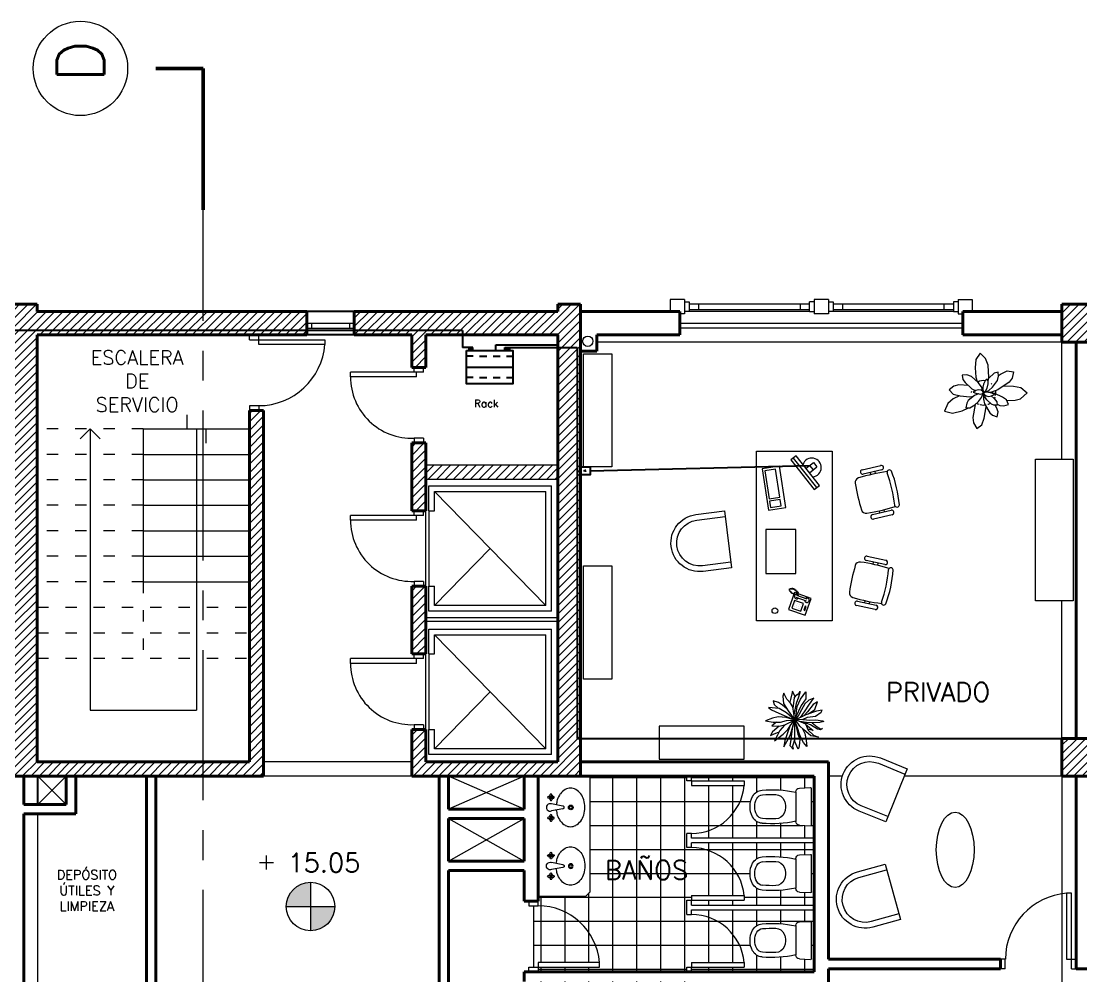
# Model space of a CAD drawing. Extents: x 1018 to 1352, y -109 to 184.
# Drawn here: x 1274.84 to 1286.07, y 122.95 to 133.06 of the extents above; entities that cross this region are included whole.
import ezdxf

# ---------------------------------------------------------------- set-up
doc = ezdxf.new("R2010")
doc.units = 0
doc.header["$LTSCALE"] = 0.5
doc.linetypes.add('ACAD_ISO03W100', pattern=[30, 12, -18])
doc.linetypes.add('CENTER', pattern=[50.8, 31.75, -6.35, 6.35, -6.35])
doc.layers.get('0').update_dxf_attribs({"linetype": 'CONTINUOUS'})
doc.layers.add('Cableado', color=100, linetype='CONTINUOUS')
for name, color, linetype, lineweight in [('Carpintería', 55, 'CONTINUOUS', 20), ('Detalles .05', 243, 'CONTINUOUS', 5), ('Detalles 01', 8, 'CONTINUOUS', 9), ('Equipamiento fijo', 31, 'CONTINUOUS', 13), ('Equipamiento movil', 33, 'CONTINUOUS', 9), ('Muros corte', 7, 'CONTINUOUS', 40), ('Muros vista', 253, 'CONTINUOUS', 25), ('Pisos', 252, 'CONTINUOUS', 18), ('Proyección', 4, 'ACAD_ISO03W100', 18), ('Punta 01', 6, 'CONTINUOUS', 9), ('Punta 015', 64, 'CONTINUOUS', 13), ('Punta 02', 11, 'CONTINUOUS', 20), ('Punta 05', 52, 'CONTINUOUS', 50), ('Tratamiento pisos', 251, 'CONTINUOUS', 9), ('Vidrios', 147, 'CONTINUOUS', 13)]:
    doc.layers.add(name, color=color, linetype=linetype, lineweight=lineweight)
doc.styles.add('Texto 1 mm', font='simplex.shx', dxfattribs={"height": 0.1})
doc.styles.add('Texto 1.5 mm', font='simplex.shx', dxfattribs={"height": 0.15})
doc.styles.add('Texto 2 mm', font='simplex.shx', dxfattribs={"height": 0.2})
doc.styles.add('Texto 5 mm', font='simplex.shx', dxfattribs={"height": 0.5})
pattern_1 = [(45, (239.626424, 1.85935), (-0.0449012806, 0.0449012806), [])]
pattern_2 = [(0, (170.62642, 1.85935), (0, 0.254), []), (90, (170.62642, 1.85935), (-0.254, 2e-17), [])]
pattern_3 = [(45, (54.626424, 1.85935), (-0.0449012806, 0.0449012806), [])]

# ---------------------------------------------------------------- blocks, each defined once
blk = doc.blocks.new('inodoro')
at = {"layer": 'Equipamiento fijo'}
for p, q in [((-0.197, 0.127), (-0.202, 0.008)), ((-0.157, 0.165), (0.157, 0.165)), ((0.197, 0.127), (0.202, 0.008)), ((0.194, 0), (-0.194, 0))]:
    blk.add_line(p, q, dxfattribs=at)
for centre, radius, start, end in [((-0.051, 0.512), 0.125, 117.5857, 175.5072), ((-0.051, 0.512), 0.075, 117.5857, 175.5072), ((0, 0.415), 0.235, 90, 117.5857), ((0, 0.415), 0.185, 90, 117.5857), ((0, 0.415), 0.235, 62.4143, 90), ((0, 0.415), 0.185, 62.4143, 90), ((0.051, 0.512), 0.075, 4.4928, 62.4143), ((0.051, 0.512), 0.125, 4.4928, 62.4143), ((1.09, 0.422), 1.27, 175.4777, 191.6858), ((1.095, 0.422), 1.224, 175.5072, 182.1425), ((-1.095, 0.422), 1.224, 357.8575, 4.4928), ((-1.024, 0.418), 1.205, 347.8749, 4.9616), ((-0.028, 0.381), 0.101, 182.7072, 247.2321), ((0.028, 0.381), 0.101, 292.7679, 357.2928), ((-0.014, 0.396), 0.12, 243.7978, 262.0389), ((0, 0.483), 0.208, 261.594, 278.406), ((0.014, 0.396), 0.12, 277.9611, 296.2022), ((-0.157, 0.125), 0.04, 90, 177.3974), ((0.157, 0.125), 0.04, 2.6026, 90), ((-0.194, 0.008), 0.00803, 177.6578, 269.7397), ((0.195, 0.007), 0.00742, 265.6488, 0.2402), ((0.194, 0.008), 0.008, 355.889, 2.6026)]:
    blk.add_arc(centre, radius, start, end, dxfattribs=at)
blk = doc.blocks.new('Lavamanos')
at = {"layer": 'Equipamiento movil'}
for p, q in [((-0.015, -0.037), (-0.038, -0.156)), ((0.013, -0.037), (0.036, -0.156)), ((-0.118, -0.158), (-0.138, -0.154)), ((-0.118, -0.167), (-0.138, -0.171)), ((-0.114, -0.154), (-0.118, -0.133)), ((-0.114, -0.171), (-0.118, -0.192)), ((-0.105, -0.154), (-0.101, -0.133)), ((-0.105, -0.171), (-0.101, -0.192)), ((-0.101, -0.158), (-0.08, -0.154)), ((-0.101, -0.167), (-0.08, -0.171)), ((0.102, -0.158), (0.081, -0.154)), ((0.102, -0.167), (0.081, -0.171)), ((0.106, -0.154), (0.102, -0.133)), ((0.106, -0.171), (0.102, -0.192)), ((0.115, -0.154), (0.119, -0.133)), ((0.115, -0.171), (0.119, -0.192)), ((0.119, -0.158), (0.14, -0.154)), ((0.119, -0.167), (0.14, -0.171))]:
    blk.add_line(p, q, dxfattribs=at)
for centre, radius in [((-0.001, 0.048), 0.0249), ((-0.001, 0.048), 0.014), ((-0.109, -0.162), 0.00541), ((0.11, -0.162), 0.00541)]:
    blk.add_circle(centre, radius, dxfattribs=at)
for centre, radius, start, end in [((-0.047, 0.021), 0.164, 126.7285, 150.9639), ((-0.019, -0.016), 0.211, 107.1746, 126.7285), ((-0.001, -0.075), 0.272, 90, 107.1746), ((-0.001, -0.075), 0.272, 72.8254, 90), ((0.017, -0.016), 0.211, 53.2715, 72.8254), ((0.045, 0.021), 0.164, 29.0361, 53.2715), ((-0.09, 0.045), 0.115, 150.9639, 180), ((-0.09, 0.045), 0.115, 180, 209.0361), ((0.088, 0.045), 0.115, 0, 29.0361), ((0.088, 0.045), 0.115, 330.9639, 360), ((-0.047, 0.069), 0.164, 209.0361, 233.2715), ((-0.019, 0.106), 0.211, 233.2715, 252.8254), ((-0.001, 0.165), 0.272, 252.8254, 264.2829), ((-0.001, -0.035), 0.014, 352.3829, 187.2442), ((-0.001, 0.165), 0.272, 275.7171, 287.1746), ((0.017, 0.106), 0.211, 287.1746, 306.7285), ((0.045, 0.069), 0.164, 306.7285, 330.9639), ((-0.136, -0.163), 0.00882, 105.2781, 254.7219), ((-0.109, -0.162), 0.0226, 108.6122, 162.265), ((-0.109, -0.162), 0.0226, 198.6122, 252.265), ((-0.109, -0.136), 0.00882, 15.2781, 164.7219), ((-0.109, -0.162), 0.00976, 119.0054, 153.1041), ((-0.109, -0.162), 0.00976, 209.0054, 243.1041), ((-0.109, -0.189), 0.00882, 195.2781, 344.7219), ((-0.117, -0.163), 0.00254, 349.6493, 12.8593), ((-0.109, -0.155), 0.00254, 259.6493, 282.8593), ((-0.109, -0.17), 0.00254, 79.6493, 102.8593), ((-0.109, -0.162), 0.00976, 29.0054, 63.1041), ((-0.109, -0.162), 0.00976, 299.0054, 333.1041), ((-0.101, -0.162), 0.00254, 169.6493, 192.8593), ((-0.109, -0.162), 0.0226, 18.6122, 72.265), ((-0.109, -0.162), 0.0226, 288.6122, 342.265), ((-0.083, -0.162), 0.00882, 285.2781, 74.7219), ((-0.001, -0.171), 0.0398, 158.1761, 21.8239), ((0.084, -0.162), 0.00882, 105.2781, 254.7219), ((0.11, -0.162), 0.0226, 107.735, 161.3878), ((0.11, -0.162), 0.0226, 197.735, 251.3878), ((0.111, -0.136), 0.00882, 15.2781, 164.7219), ((0.11, -0.162), 0.00976, 116.8959, 150.9946), ((0.11, -0.162), 0.00976, 206.8959, 240.9946), ((0.11, -0.189), 0.00882, 195.2781, 344.7219), ((0.103, -0.162), 0.00254, 347.1407, 10.3507), ((0.111, -0.155), 0.00254, 257.1407, 280.3507), ((0.11, -0.17), 0.00254, 77.1407, 100.3507), ((0.11, -0.162), 0.00976, 26.8959, 60.9946), ((0.11, -0.162), 0.00976, 296.8959, 330.9946), ((0.118, -0.163), 0.00254, 167.1407, 190.3507), ((0.11, -0.162), 0.0226, 287.735, 341.3878), ((0.11, -0.162), 0.0226, 17.735, 71.3878), ((0.137, -0.163), 0.00882, 285.2781, 74.7219)]:
    blk.add_arc(centre, radius, start, end, dxfattribs=at)
blk = doc.blocks.new('TELEFONO')
at = {"layer": 'Detalles .05'}
for p, q in [((0.139, 0.134), (-0.098, 0.134)), ((-0.098, 0.134), (-0.098, -0.099)), ((-0.071, 0.089), (-0.071, -0.055)), ((-0.043, 0.089), (-0.043, -0.055)), ((0.108, 0.063), (0, 0.063)), ((0, 0.063), (0, -0.063)), ((0.081, 0.108), (0.023, 0.108)), ((0.023, 0.108), (0.023, 0.094)), ((0.023, 0.094), (0.081, 0.094)), ((0.027, 0.041), (0.027, 0.041)), ((0.027, 0.014), (0.027, 0.014)), ((0.054, 0.041), (0.054, 0.041)), ((0.054, 0.014), (0.054, 0.014)), ((0.081, 0.094), (0.081, 0.108)), ((0.081, 0.041), (0.081, 0.041)), ((0.081, 0.014), (0.081, 0.014)), ((0.108, -0.063), (0.108, 0.063)), ((0.139, -0.099), (0.139, 0.134)), ((-0.129, -0.104), (-0.147, -0.11)), ((-0.129, -0.116), (-0.147, -0.121)), ((-0.129, -0.127), (-0.147, -0.133)), ((-0.129, -0.139), (-0.147, -0.145)), ((-0.124, -0.093), (-0.141, -0.098)), ((-0.118, -0.081), (-0.135, -0.087)), ((-0.112, -0.07), (-0.129, -0.075)), ((-0.106, -0.058), (-0.124, -0.064)), ((-0.101, -0.047), (-0.118, -0.052)), ((-0.098, -0.099), (0.139, -0.099)), ((-0.078, -0.133), (-0.095, -0.139)), ((-0.072, -0.121), (-0.089, -0.127)), ((-0.067, -0.083), (-0.078, -0.116)), ((0, -0.063), (0.108, -0.063)), ((0.027, -0.013), (0.027, -0.013)), ((0.027, -0.04), (0.027, -0.04)), ((0.054, -0.013), (0.054, -0.013)), ((0.054, -0.04), (0.054, -0.04)), ((0.081, -0.013), (0.081, -0.013)), ((0.081, -0.04), (0.081, -0.04)), ((-0.124, -0.15), (-0.141, -0.156)), ((-0.118, -0.162), (-0.135, -0.168)), ((-0.104, -0.17), (-0.122, -0.176)), ((-0.089, -0.156), (-0.106, -0.162)), ((-0.083, -0.145), (-0.101, -0.15))]:
    blk.add_line(p, q, dxfattribs=at)
for centre, start, end in [((-0.057, 0.089), 298.4915, 241.5085), ((-0.057, -0.055), 118.4915, 61.5085)]:
    blk.add_arc(centre, 0.0302, start, end, dxfattribs=at)
blk = doc.blocks.new('RECTANG')
for p, q in [((1, 1), (0, 1)), ((0, 1), (0, 0)), ((1, 0), (1, 1)), ((0, 0), (1, 0))]:
    blk.add_line(p, q)
blk = doc.blocks.new('KEYBOARD', base_point=(60, 294))
for p, xscale, yscale, zscale in [((60, 294), 19, 8, 19), ((61, 295), 13, 5, 13), ((75, 295), 3, 5, 3)]:
    blk.add_blockref('RECTANG', p, dxfattribs=dict(xscale=xscale, yscale=yscale, zscale=zscale))
blk = doc.blocks.new('Silla 1')
at = {"layer": 'Equipamiento movil'}
for p, q in [((-0.113, 0.266), (0.03, 0.409)), ((0.064, 0.375), (-0.079, 0.232)), ((-0.025, 0.286), (-0.009, 0.269)), ((0.01, 0.321), (0.027, 0.305)), ((0.232, -0.079), (0.375, 0.064)), ((0.409, 0.03), (0.266, -0.113)), ((0.305, 0.027), (0.321, 0.01)), ((0.269, -0.009), (0.286, -0.025))]:
    blk.add_line(p, q, dxfattribs=at)
for centre, radius, start, end in [((1.406, -1.127), 1.988, 130.2245, 139.1817), ((0.047, 0.392), 0.0242, 315, 135), ((0.147, 0.396), 0.0255, 61.3631, 224.3749), ((-0.654, -0.654), 1.296, 37.1584, 52.8416), ((-0.651, -0.651), 1.342, 37.131, 52.869), ((-0.096, 0.249), 0.0242, 135, 315), ((-0.061, 0.139), 0.0505, 139.1817, 220.8183), ((-1.127, 1.406), 1.988, 310.8183, 319.7755), ((0.396, 0.147), 0.0255, 225.6251, 28.6369), ((1.406, 1.406), 1.988, 220.8183, 229.1817), ((0.392, 0.047), 0.0242, 315, 135), ((0.139, -0.061), 0.0505, 229.1817, 310.8183), ((0.249, -0.096), 0.0242, 135, 315)]:
    blk.add_arc(centre, radius, start, end, dxfattribs=at)
blk = doc.blocks.new('Silla 2')
for p, q in [((15, 15), (0, 15)), ((0, 15), (0, -15)), ((15, 12), (0, 12)), ((0, -12), (15, -12)), ((0, -15), (15, -15))]:
    blk.add_line(p, q)
for radius in [15, 12]:
    blk.add_arc((15, 0), radius, 270, 90)
blk = doc.blocks.new('Treei')
for p, q in [((-2.15, 4.1), (-3.71, 4.62)), ((-3.71, 4.62), (-3.16, 3.73)), ((-1.6, 5.41), (-2.01, 5.58)), ((-2.01, 5.58), (-1.8, 4.47)), ((-1.8, 4.47), (-1.02, 2.25)), ((-0.75, 4.27), (-1.6, 5.41)), ((0.01, 4.32), (0.22, 5.68)), ((0.22, 5.68), (0.34, 5.97)), ((0.34, 5.97), (0.52, 5.11)), ((0.52, 5.11), (0.61, 3.71)), ((0.61, 3.58), (1.42, 4.57)), ((1.92, 4.62), (1.05, 3.19)), ((1.42, 4.57), (1.81, 5.28)), ((1.81, 5.28), (1.78, 5.7)), ((1.78, 5.7), (2.06, 5.28)), ((2.06, 5.28), (1.92, 4.62)), ((3.12, 3.85), (3.58, 4.84)), ((3.58, 4.84), (3.3, 3.31)), ((-5.76, 2.23), (-4.31, 2.25)), ((-4.26, 1.14), (-5.76, 2.23)), ((-3.94, 3.46), (-4.45, 3.93)), ((-4.45, 3.93), (-4.03, 2.89)), ((-4.31, 2.25), (-2.93, 1.32)), ((-4.03, 2.89), (-3.28, 2.03)), ((-3.05, 2.89), (-3.94, 3.46)), ((-3.16, 3.73), (-1.67, 2.62)), ((-1.83, 2.15), (-3.05, 2.89)), ((-1.21, 2.79), (-2.15, 4.1)), ((-1.67, 2.62), (-0.88, 1.91)), ((-1.02, 2.25), (0.03, -0.03)), ((-0.56, 2.57), (-0.75, 4.27)), ((-0.11, 1.56), (-0.56, 2.57)), ((-0.17, 1), (0.06, 3.09)), ((0.06, 3.09), (0.01, 4.32)), ((0.2, 0.77), (0.8, 2.18)), ((0.57, 2.38), (0.31, 1.05)), ((1.05, 3.19), (0.44, 1.74)), ((0.61, 3.71), (0.57, 2.38)), ((0.8, 2.18), (2.11, 2.72)), ((0.96, 2.25), (2.2, 3.73)), ((2.2, 3.73), (1.92, 2.62)), ((2.36, 2.28), (1.99, 1.81)), ((2.11, 2.72), (3.12, 3.85)), ((3.3, 3.31), (2.36, 2.28)), ((2.82, 2.08), (4.22, 2.33)), ((4.22, 2.33), (5.46, 2.47)), ((5.46, 2.47), (4.64, 1.81)), ((-4.76, 0.09), (-5.92, -0.48)), ((-5.51, 0.92), (-5.8, 1.09)), ((-5.8, 1.09), (-4.68, 0.77)), ((-5.12, 0.4), (-5.51, 0.92)), ((-4.61, -0.04), (-5.12, 0.4)), ((-4.68, 0.77), (-3.34, 0.26)), ((-2.77, 0.45), (-4.26, 1.14)), ((-3.34, 0.26), (-1.78, -0.09)), ((-3.28, 2.03), (-2.08, 1.39)), ((-2.93, 1.32), (-0.51, 0.11)), ((-0.77, 0.18), (-2.77, 0.45)), ((-2.08, 1.39), (-1.04, 0.82)), ((-0.51, 1.14), (-1.83, 2.15)), ((-1.04, 0.82), (0.03, -0.03)), ((0.03, -0.03), (-0.77, 0.18)), ((0.03, -0.03), (-0.17, 1)), ((0.03, -0.03), (0.2, 0.77)), ((2.04, 0.65), (0.03, -0.03)), ((0.7, 0.63), (0.03, -0.03)), ((0.03, -0.03), (2.96, 0.63)), ((1.85, 0.03), (0.03, -0.03)), ((1.28, 1.02), (0.7, 0.63)), ((1.99, 1.81), (1.28, 1.02)), ((1.69, 1.48), (2.82, 2.08)), ((3.28, 0.01), (1.85, 0.03)), ((2.73, 0.9), (2.04, 0.65)), ((3.51, 1.17), (2.73, 0.9)), ((2.96, 0.63), (3.97, 1)), ((4.41, -0.01), (3.28, 0.01)), ((4.64, 1.81), (3.51, 1.17)), ((3.97, 1), (4.77, 0.95)), ((5.39, 0.4), (4.41, -0.01)), ((4.77, 0.95), (5.72, 0.8)), ((6.02, 0.65), (5.39, 0.4)), ((5.72, 0.8), (6.02, 0.65)), ((-5.92, -0.48), (-3.64, -1.03)), ((-4.26, -1.67), (-5.51, -2.28)), ((-2.36, -0.36), (-4.61, -0.04)), ((-3.44, -0.9), (-4.26, -1.67)), ((-2.65, -0.43), (-3.44, -0.9)), ((-3.37, -2.31), (-1.83, -1.37)), ((-2.28, -1.64), (-3.05, -2.53)), ((-1.34, -0.24), (-2.65, -0.43)), ((-1.46, -1.72), (-2.33, -3.24)), ((-1.83, -1.37), (0.03, -0.03)), ((-1.78, -0.09), (-0.95, -0.18)), ((0.03, -0.03), (-1.46, -1.72)), ((-1.39, -3.32), (0.03, -0.03)), ((0.03, -0.03), (-1.34, -0.24)), ((-0.47, -1.76), (-0.63, -3.46)), ((0.03, -0.03), (-0.47, -1.76)), ((0.11, -1.72), (0.03, -0.03)), ((0.03, -0.03), (1.07, -2.16)), ((1, -0.83), (0.03, -0.03)), ((3.21, -0.98), (0.03, -0.03)), ((0.45, -2.92), (0.11, -1.72)), ((1.97, -1.44), (1, -0.83)), ((1.3, -3.19), (1.03, -2.11)), ((1.07, -2.16), (2.15, -3.07)), ((4.06, -0.75), (1.24, -0.39)), ((1.31, -1.02), (3.1, -1.64)), ((2.93, -2.41), (1.97, -1.44)), ((3.1, -1.64), (4.24, -2.04)), ((4.47, -1.62), (3.21, -0.98)), ((3.92, 0), (5.37, -0.51)), ((5.3, -0.93), (4.06, -0.75)), ((4.24, -2.04), (5.56, -2.28)), ((5.56, -2.28), (4.47, -1.62)), ((6.02, -0.34), (5.3, -0.93)), ((5.37, -0.51), (6.02, -0.34)), ((-5.51, -2.28), (-4.86, -2.48)), ((-4.86, -2.48), (-3.37, -2.31)), ((-3.55, -3.37), (-3.92, -4.48)), ((-3.92, -4.48), (-3.16, -4.25)), ((-3.05, -2.53), (-3.55, -3.37)), ((-3.16, -4.25), (-2.38, -3.46)), ((-2.33, -3.24), (-2.56, -5.44)), ((-2.06, -4.77), (-1.39, -3.32)), ((-0.63, -3.46), (-0.35, -4.6)), ((0.5, -4.43), (0.45, -2.92)), ((0.5, -3.74), (1.19, -4.72)), ((1.19, -4.72), (1.28, -3.19)), ((1.28, -3.19), (2.47, -4.62)), ((2.15, -3.07), (3.12, -3.59)), ((2.93, -4.4), (2.43, -3.22)), ((3.85, -3.54), (2.93, -2.41)), ((3.12, -3.59), (4.27, -4.18)), ((4.27, -4.18), (3.85, -3.54)), ((-2.56, -5.44), (-2.06, -4.77)), ((-0.35, -4.6), (0.2, -6.03)), ((0.2, -6.03), (0.5, -4.43)), ((2.47, -4.62), (3.23, -5.02)), ((3.23, -5.02), (2.93, -4.4))]:
    blk.add_line(p, q)
blk = doc.blocks.new('Plant1')
for p, q in [((2.94, 14.02), (1.24, 11.02)), ((5.75, 15.65), (2.94, 14.02)), ((6.8, 12.64), (5.75, 15.65)), ((-4.94, 10.5), (-5.47, 8.7)), ((-3.11, 9.8), (-4.94, 10.5)), ((-1.65, 8.27), (-3.11, 9.8)), ((1.24, 11.02), (-0.18, 7.33)), ((4.8, 4.93), (6.67, 9.74)), ((6.67, 9.74), (6.8, 12.64)), ((-10.15, 7.82), (-12.56, 7.25)), ((-12.56, 7.25), (-11.81, 4.91)), ((-11.81, 4.91), (-9.42, 2.94)), ((-8.01, 7.41), (-10.15, 7.82)), ((-4.41, 5.37), (-8.01, 7.41)), ((-5.47, 8.7), (-5.1, 7.19)), ((-5.1, 7.19), (-3.73, 3.58)), ((-0.15, 4.91), (-1.65, 8.27)), ((-0.18, 7.33), (-0.36, 5.38)), ((0.25, 2.69), (-0.15, 4.91)), ((3.75, 4.5), (2.74, 4.3)), ((3.75, 3.45), (4.8, 4.93)), ((3.75, 3.44), (3.75, 4.5)), ((7.53, 5.66), (4.58, 4.62)), ((9.19, 5.31), (7.53, 5.66)), ((8.7, 3.64), (9.19, 5.31)), ((-15.39, 2.27), (-18.09, -0.04)), ((-12.63, 3.17), (-15.39, 2.27)), ((-9.66, 3.14), (-12.63, 3.17)), ((-9.42, 2.94), (-5.88, 0.9)), ((-3.93, 0.56), (-7.13, -0.21)), ((-5.88, 0.9), (-4.34, 0.46)), ((-2.06, 0.5), (-3.93, 0.56)), ((-2.48, 2.2), (-3.75, 2.12)), ((-3.75, 2.12), (-2.91, 1.21)), ((-3.73, 3.58), (-2.59, 2.19)), ((-2.91, 1.21), (-1.29, 0)), ((-1.34, 2), (-2.48, 2.2)), ((-1.9, 0.46), (-2.06, 0.5)), ((-0.39, 1.34), (-1.34, 2)), ((-0.56, -0.12), (-0.19, 0)), ((-0.12, 0.81), (-0.39, 1.34)), ((-0.19, 0), (-0.12, 0.06)), ((-0.06, 0.25), (-0.12, 0.81)), ((-0.12, 0.06), (-0.06, 0.25)), ((-0.11, 0.67), (0.06, 0.81)), ((0.06, 0.81), (0.25, 2.69)), ((0.31, 1.31), (0.12, 0.38)), ((0.12, 0.38), (0.19, 0.25)), ((0.19, 0.25), (0.38, 0.19)), ((0.73, 2.26), (0.31, 1.31)), ((0.38, 0.19), (1.25, 0.44)), ((0.47, 0.22), (0.69, 0)), ((0.69, 0), (2.44, 0)), ((1.6, 3.31), (0.73, 2.26)), ((1.25, 0.44), (2.18, 1.1)), ((2.74, 4.3), (1.6, 3.31)), ((2.18, 1.1), (3.4, 2.61)), ((2.44, 0), (4.43, 0.51)), ((3.4, 2.61), (3.75, 3.44)), ((4.43, 0.51), (7.5, 2.24)), ((7.5, 2.24), (8.7, 3.64)), ((8.78, 3.92), (9.84, 4.12)), ((9.84, 4.12), (12.89, 4.12)), ((13.53, 0.5), (11.66, -0.54)), ((12.89, 4.12), (15.19, 2.69)), ((15.19, 2.69), (13.53, 0.5)), ((-18.09, -0.04), (-15.37, -2.32)), ((-15.37, -2.32), (-11.22, -3.04)), ((-11.22, -3.04), (-8.38, -3)), ((-8.2, -0.91), (-9.38, -2.5)), ((-9.38, -2.5), (-7.87, -3.25)), ((-5.18, -2.97), (-8.45, -7.47)), ((-7.13, -0.21), (-8.2, -0.91)), ((-7.87, -3.25), (-5.44, -3.05)), ((-5.44, -3.05), (-3.38, -2.45)), ((-3.38, -2.45), (-1.56, -1.44)), ((-1.56, -1.44), (-0.5, -0.38)), ((-1.12, -2.44), (-1.55, -4.42)), ((-1.55, -4.42), (-1.12, -8.67)), ((-1.29, 0), (-0.56, -0.12)), ((-0.38, -0.81), (-1.12, -2.44)), ((-0.31, -0.5), (-0.59, -0.46)), ((-0.5, -0.38), (-0.5, -0.12)), ((0.06, -0.62), (-0.38, -0.81)), ((-0.26, -0.76), (-0.31, -0.5)), ((-0.19, -1.81), (-0.07, -0.68)), ((0.01, -3.25), (-0.19, -1.81)), ((0.12, -0.12), (0, -0.44)), ((0, -0.44), (0.12, -1)), ((1.03, -5.66), (0.01, -3.25)), ((0.56, -0.06), (0.12, -0.12)), ((0.12, -1), (0.45, -1.59)), ((0.45, -1.59), (1.43, -2.3)), ((1.53, -0.38), (0.56, -0.06)), ((1.43, -2.3), (2.56, -2.56)), ((3.06, -1.61), (1.53, -0.38)), ((3.19, -1.19), (2.01, -0.77)), ((2.38, -1), (2.23, -0.95)), ((2.32, -2.51), (3.05, -4.05)), ((4.2, -2.28), (2.38, -1)), ((2.56, -2.56), (3.88, -2.56)), ((3.05, -4.05), (3.43, -5.82)), ((3.88, -2.56), (3.06, -1.61)), ((6, -1.48), (3.19, -1.19)), ((6.42, -4.94), (4.2, -2.28)), ((11.66, -0.54), (6, -1.48)), ((9.02, -0.98), (12.56, -2.76)), ((12.56, -2.76), (15.17, -4.6)), ((-8.45, -7.47), (-9.18, -9.67)), ((-4.21, -9.77), (-1.41, -5.8)), ((-1.12, -8.67), (-0.57, -10.07)), ((1.72, -6.45), (1.03, -5.66)), ((3.06, -7.12), (1.72, -6.45)), ((2.25, -9.87), (2.39, -7.87)), ((2.39, -7.87), (2.32, -6.75)), ((3.43, -5.82), (3.06, -7.12)), ((3.19, -6.68), (4.04, -7.69)), ((4.04, -7.69), (5.41, -8.56)), ((5.41, -8.56), (7.5, -8.88)), ((7.5, -6.71), (6.42, -4.94)), ((7.5, -8.88), (7.5, -6.71)), ((7.5, -6.98), (10.72, -8.45)), ((10.72, -8.45), (13.06, -8.78)), ((13.06, -8.78), (16.61, -7.77)), ((15.17, -4.6), (16.61, -7.77)), ((-9.18, -9.67), (-8.88, -12.44)), ((-8.88, -12.44), (-6.25, -11.82)), ((-6.25, -11.82), (-4.21, -9.77)), ((-0.57, -10.07), (1, -11.56)), ((1, -11.56), (2.25, -9.87))]:
    blk.add_line(p, q)
for start, end in [(57.1582, 93.2041), (172.4345, 176.9296), (149.2581, 153.7532), (21.2653, 25.7604), (212.1423, 223.5771), (229.8179, 257.6637), (306.6551, 316.418), (323.0282, 344.4965), (265.2848, 278.7499)]:
    blk.add_arc((0, 0), 5.12, start, end)

msp = doc.modelspace()

# ---------------------------------------------------------------- hatches: boundary and pattern name
at = {"layer": 'Detalles 01'}
h = msp.add_hatch(dxfattribs=at)
h.set_pattern_fill('ANSI31,_O', color=256, scale=0.02)
h.set_pattern_definition([(45, (-6.173576, 1.85935), (-0.0449012806, 0.0449012806), [])])
h.paths.add_polyline_path([(1277.872, 129.989), (1276.772, 129.989), (1276.772, 129.739), (1277.872, 129.739)])
h.paths.add_polyline_path([(1276.772, 129.989), (1275.012, 129.989), (1275.012, 130.064), (1274.772, 130.064), (1274.772, 125.064), (1276.772, 125.064), (1276.772, 125.214), (1275.012, 125.214), (1275.012, 129.739), (1276.772, 129.739)])
h.paths.add_polyline_path([(1277.412, 128.939), (1277.262, 128.939), (1277.262, 125.214), (1276.772, 125.214), (1276.772, 125.064), (1277.412, 125.064)])
h = msp.add_hatch(dxfattribs=at)
h.set_pattern_fill('ANSI31', color=256, scale=0.02, style=0)
h.set_pattern_definition(pattern_1)
h.paths.add_polyline_path([(1280.772, 130.064), (1280.532, 130.064), (1280.532, 129.989), (1278.372, 129.989), (1278.372, 129.739), (1278.982, 129.739), (1278.982, 129.395), (1279.132, 129.395), (1279.132, 129.739), (1280.532, 129.739), (1280.532, 125.214), (1279.132, 125.214), (1279.132, 125.559), (1278.982, 125.559), (1278.982, 125.064), (1280.772, 125.064)])
h.paths.add_polyline_path([(1279.132, 128.595), (1278.982, 128.595), (1278.982, 127.877), (1279.132, 127.877)], flags=17)
h = msp.add_hatch(dxfattribs=at)
h.set_pattern_fill('ANSI31,_O', color=256, scale=0.02)
h.set_pattern_definition(pattern_3)
h.paths.add_polyline_path([(1286.272, 130.064), (1285.872, 130.064), (1285.872, 129.664), (1286.272, 129.664)])
h = msp.add_hatch(dxfattribs=at)
h.set_pattern_fill('ANSI31', color=256, scale=0.02, style=0)
h.set_pattern_definition([(45, (232.965864, 3.933555), (-0.0449012806, 0.0449012806), [])])
h.paths.add_polyline_path([(1279.134, 128.363), (1279.134, 128.215), (1280.532, 128.215), (1280.532, 128.363)])
h = msp.add_hatch(dxfattribs=at)
h.set_pattern_fill('ANSI31', color=256, scale=0.02, style=0)
h.set_pattern_definition(pattern_1)
h.paths.add_polyline_path([(1279.132, 127.077), (1278.982, 127.077), (1278.982, 126.359), (1279.132, 126.359)])
h = msp.add_hatch(dxfattribs=at)
h.set_pattern_fill('ANSI31,_O', color=256, scale=0.02)
h.set_pattern_definition(pattern_3)
h.paths.add_polyline_path([(1286.272, 125.464), (1285.872, 125.464), (1285.872, 125.064), (1286.272, 125.064)])
at = {"layer": 'Tratamiento pisos'}
h = msp.add_hatch(dxfattribs=at)
h.set_pattern_fill('NET,_O', color=256, scale=0.08)
h.set_pattern_definition(pattern_2)
h.paths.add_polyline_path([(1281.947, 124.306), (1281.897, 124.306), (1281.897, 124.456), (1281.947, 124.456, 0.385126), (1282.505, 124.964), (1281.947, 124.964), (1281.947, 125.014), (1281.897, 125.014), (1281.897, 125.064), (1280.872, 125.064), (1280.872, 123.839), (1280.822, 123.789), (1280.322, 123.789), (1280.322, 123.739), (1280.322, 123.689, -0.389604), (1280.972, 123.089), (1280.972, 123.039), (1280.322, 123.039), (1280.322, 122.989), (1281.897, 122.989), (1281.897, 123.039), (1281.947, 123.039), (1281.947, 123.089), (1282.505, 123.089, 0.385126), (1281.947, 123.598), (1281.897, 123.598), (1281.897, 123.748), (1281.947, 123.748), (1281.947, 123.798), (1282.505, 123.798, 0.385295)])
h.paths.add_polyline_path([(1280.322, 123.689), (1280.272, 123.689), (1280.272, 123.039), (1280.322, 123.039), (1280.322, 123.089), (1280.972, 123.089, 0.389604)])
h.paths.add_polyline_path([(1280.972, 122.789), (1280.322, 122.789), (1280.322, 122.839), (1280.272, 122.839), (1280.272, 122.189), (1280.322, 122.189, 0.389604)])
h.paths.add_polyline_path([(1282.505, 122.789), (1281.947, 122.789), (1281.947, 122.839), (1281.897, 122.839), (1281.897, 122.889), (1280.322, 122.889), (1280.322, 122.839), (1280.972, 122.839), (1280.972, 122.789, -0.389604), (1280.322, 122.189), (1280.322, 122.139), (1280.322, 122.089), (1280.822, 122.089), (1280.847, 122.064), (1282.504, 122.064, 0.00745), (1282.505, 122.081), (1281.947, 122.081), (1281.947, 122.131), (1281.897, 122.131), (1281.897, 122.281), (1281.947, 122.281, 0.385126)])
h.paths.add_polyline_path([(1282.504, 122.064), (1280.847, 122.064), (1280.872, 122.039), (1280.872, 120.814), (1281.897, 120.814), (1281.897, 120.864), (1281.947, 120.864), (1281.947, 120.914), (1282.505, 120.914, 0.385126), (1281.947, 121.423), (1281.897, 121.423), (1281.897, 121.573), (1281.947, 121.573, 0.376763)])
h = msp.add_hatch(dxfattribs=at)
h.set_pattern_fill('NET,_O', color=256, scale=0.08)
h.set_pattern_definition(pattern_2)
h.paths.add_polyline_path([(1283.247, 125.064), (1281.947, 125.064), (1281.947, 125.014), (1282.505, 125.014), (1282.505, 124.964, -0.385126), (1281.947, 124.456), (1281.947, 124.406), (1283.247, 124.406)])
h.paths.add_polyline_path([(1282.594, 124.631, -0.12095), (1282.567, 124.74, -0.12095), (1282.594, 124.849, -0.258252), (1282.695, 124.916, -0.070839), (1283.052, 124.893), (1283.052, 124.897, -0.400971), (1283.09, 124.937), (1283.209, 124.942, -0.430271), (1283.217, 124.934), (1283.217, 124.546, -0.437884), (1283.21, 124.538, -0.029302), (1283.209, 124.538), (1283.09, 124.543, -0.400971), (1283.052, 124.583), (1283.052, 124.587, -0.074693), (1282.695, 124.564, -0.258252)], flags=16)
h.paths.add_polyline_path([(1282.638, 124.654, -0.12095), (1282.617, 124.74, -0.12095), (1282.638, 124.826, -0.258252), (1282.699, 124.866, -0.028516), (1282.838, 124.869, -0.295056), (1282.929, 124.807, -0.07976), (1282.94, 124.77, -0.073488), (1282.94, 124.71, -0.07976), (1282.929, 124.673, -0.295056), (1282.838, 124.611, -0.028516), (1282.699, 124.614, -0.258252)], flags=0)
h = msp.add_hatch(dxfattribs=at)
h.set_pattern_fill('NET,_O', color=256, scale=0.08)
h.set_pattern_definition(pattern_2)
h.paths.add_polyline_path([(1283.247, 124.356), (1281.947, 124.356), (1281.947, 124.306, -0.385126), (1282.505, 123.798), (1282.505, 123.748), (1281.947, 123.748), (1281.947, 123.698), (1283.247, 123.698)])
h.paths.add_polyline_path([(1282.594, 124.141, -0.258252), (1282.695, 124.207, -0.070839), (1283.052, 124.185), (1283.052, 124.188, -0.400971), (1283.09, 124.228), (1283.209, 124.234, -0.430271), (1283.217, 124.226), (1283.217, 123.838, -0.437884), (1283.21, 123.83, -0.029302), (1283.209, 123.83), (1283.09, 123.835, -0.400971), (1283.052, 123.875), (1283.052, 123.878, -0.074693), (1282.695, 123.856, -0.258252), (1282.594, 123.923, -0.12095), (1282.567, 124.032, -0.12095)], flags=16)
h.paths.add_polyline_path([(1282.638, 124.118, -0.258252), (1282.699, 124.158, -0.028516), (1282.838, 124.161, -0.295056), (1282.929, 124.099, -0.07976), (1282.94, 124.062, -0.073488), (1282.94, 124.001, -0.07976), (1282.929, 123.965, -0.295056), (1282.838, 123.903, -0.028516), (1282.699, 123.906, -0.258252), (1282.638, 123.946, -0.12095), (1282.617, 124.032, -0.12095)], flags=0)
h = msp.add_hatch(dxfattribs=at)
h.set_pattern_fill('NET,_O', color=256, scale=0.08)
h.set_pattern_definition(pattern_2)
h.paths.add_polyline_path([(1283.247, 123.648), (1281.947, 123.648), (1281.947, 123.598, -0.385126), (1282.505, 123.089), (1282.505, 123.039), (1281.947, 123.039), (1281.947, 122.989), (1283.247, 122.989)])
h.paths.add_polyline_path([(1282.695, 123.499, -0.070839), (1283.052, 123.477), (1283.052, 123.48, -0.400971), (1283.09, 123.52), (1283.209, 123.525, -0.430271), (1283.217, 123.517), (1283.217, 123.129, -0.437884), (1283.21, 123.121, -0.029302), (1283.209, 123.121), (1283.09, 123.127, -0.400971), (1283.052, 123.167), (1283.052, 123.17, -0.074693), (1282.695, 123.148, -0.258252), (1282.594, 123.214, -0.12095), (1282.567, 123.323, -0.12095), (1282.594, 123.432, -0.258252)], flags=16)
h.paths.add_polyline_path([(1282.699, 123.449, -0.028516), (1282.838, 123.452, -0.295056), (1282.929, 123.39, -0.07976), (1282.94, 123.354, -0.073488), (1282.94, 123.293, -0.07976), (1282.929, 123.256, -0.295056), (1282.838, 123.195, -0.028516), (1282.699, 123.197, -0.258252), (1282.638, 123.238, -0.12095), (1282.617, 123.323, -0.12095), (1282.638, 123.409, -0.258252)], flags=0)
at = {"layer": 'Vidrios', "linetype": 'Continuous'}
h = msp.add_hatch(color=256, dxfattribs=at)
h.paths.add_polyline_path([(1277.91, 123.938, 0.414214), (1277.653, 123.682), (1277.91, 123.682)])
h.paths.add_polyline_path([(1278.166, 123.682), (1277.91, 123.682), (1277.91, 123.425, 0.414214)])

# ---------------------------------------------------------------- linework, layer by layer
at = {"layer": 'Cableado'}
for p, q in [((1279.519, 129.787), (1273.936, 129.787)), ((1279.519, 129.787), (1279.519, 129.605)), ((1280.532, 129.739), (1280.532, 129.633)), ((1279.629, 129.605), (1279.519, 129.605)), ((1279.592, 129.576), (1279.592, 129.605)), ((1279.599, 129.576), (1279.599, 129.605)), ((1279.607, 129.576), (1279.607, 129.605)), ((1279.614, 129.576), (1279.614, 129.605)), ((1279.622, 129.576), (1279.622, 129.605)), ((1279.629, 129.576), (1279.629, 129.605)), ((1279.874, 129.576), (1279.874, 129.633)), ((1279.874, 129.633), (1280.532, 129.633)), ((1279.968, 129.576), (1279.968, 129.605)), ((1279.968, 129.605), (1280.735, 129.605)), ((1279.975, 129.576), (1279.975, 129.605)), ((1279.983, 129.576), (1279.983, 129.605)), ((1279.99, 129.576), (1279.99, 129.605)), ((1279.998, 129.576), (1279.998, 129.605)), ((1280.005, 129.576), (1280.005, 129.605)), ((1280.013, 129.576), (1280.013, 129.605)), ((1280.021, 129.576), (1280.021, 129.605)), ((1280.735, 129.605), (1280.735, 127.571)), ((1279.632, 129.515), (1279.563, 129.515)), ((1279.701, 129.515), (1279.779, 129.515)), ((1279.847, 129.515), (1279.918, 129.515)), ((1279.986, 129.515), (1280.052, 129.515)), ((1279.563, 129.399), (1280.052, 129.399)), ((1279.632, 129.29), (1279.563, 129.29)), ((1279.701, 129.29), (1279.779, 129.29)), ((1279.847, 129.29), (1279.918, 129.29)), ((1279.986, 129.29), (1280.052, 129.29)), ((1280.872, 128.3), (1283.201, 128.357)), ((1280.735, 128.296), (1280.772, 128.296)), ((1280.735, 127.571), (1280.735, 125.464)), ((1280.735, 125.464), (1286.122, 125.464))]:
    msp.add_line(p, q, dxfattribs=at)
for points in [[(1279.563, 129.576), (1280.052, 129.576), (1280.052, 129.221), (1279.563, 129.221)], [(1280.772, 128.34), (1280.872, 128.34), (1280.872, 128.256), (1280.772, 128.256)]]:
    msp.add_lwpolyline(points, close=True, dxfattribs=at)
at = {"layer": 'Carpintería'}
for p, q in [((1281.872, 130.114), (1281.722, 130.114)), ((1281.722, 130.114), (1281.722, 129.989)), ((1281.872, 130.114), (1281.872, 129.964)), ((1281.872, 130.089), (1281.922, 130.089)), ((1281.922, 130.089), (1281.922, 129.989)), ((1281.922, 130.069), (1283.197, 130.069)), ((1282.022, 130.069), (1282.022, 130.009)), ((1283.097, 130.069), (1283.097, 130.009)), ((1283.247, 130.089), (1283.197, 130.089)), ((1283.197, 129.989), (1283.197, 130.089)), ((1283.397, 130.114), (1283.247, 130.114)), ((1283.247, 130.114), (1283.247, 129.964)), ((1283.397, 130.114), (1283.397, 129.964)), ((1283.397, 130.089), (1283.447, 130.089)), ((1283.447, 130.089), (1283.447, 129.989)), ((1283.447, 130.069), (1284.722, 130.069)), ((1283.547, 130.069), (1283.547, 130.009)), ((1284.622, 130.069), (1284.622, 130.009)), ((1284.722, 130.089), (1284.722, 129.989)), ((1284.772, 130.089), (1284.722, 130.089)), ((1284.772, 130.114), (1284.772, 129.964)), ((1284.772, 130.114), (1284.922, 130.114)), ((1284.922, 130.114), (1284.922, 129.989)), ((1281.872, 129.964), (1281.822, 129.964)), ((1281.922, 129.989), (1281.872, 129.989)), ((1281.922, 130.009), (1283.197, 130.009)), ((1283.197, 129.989), (1283.247, 129.989)), ((1283.397, 129.964), (1283.247, 129.964)), ((1283.447, 129.989), (1283.397, 129.989)), ((1283.447, 130.009), (1284.722, 130.009)), ((1284.722, 129.989), (1284.772, 129.989)), ((1284.772, 129.964), (1284.822, 129.964)), ((1278.372, 129.859), (1277.872, 129.859)), ((1278.372, 129.809), (1277.872, 129.809)), ((1277.922, 129.859), (1277.922, 129.809)), ((1278.322, 129.859), (1278.322, 129.809)), ((1277.262, 129.689), (1277.262, 129.739)), ((1277.262, 129.689), (1277.362, 129.689)), ((1277.362, 129.689), (1277.362, 129.739)), ((1277.362, 129.689), (1278.062, 129.689)), ((1277.362, 129.639), (1277.362, 129.689)), ((1278.062, 129.689), (1278.062, 129.639)), ((1278.062, 129.639), (1277.362, 129.639)), ((1279.007, 129.345), (1279.007, 129.395)), ((1279.107, 129.345), (1279.107, 129.395)), ((1279.032, 129.345), (1278.332, 129.345)), ((1278.332, 129.295), (1278.332, 129.345)), ((1279.032, 129.295), (1278.332, 129.295)), ((1279.107, 129.345), (1279.007, 129.345)), ((1279.032, 129.295), (1279.032, 129.345)), ((1277.362, 128.989), (1277.262, 128.989)), ((1277.262, 128.989), (1277.262, 128.939)), ((1277.362, 128.989), (1277.362, 128.939)), ((1279.107, 128.645), (1279.007, 128.645)), ((1279.007, 128.645), (1279.007, 128.595)), ((1279.107, 128.645), (1279.107, 128.595)), ((1279.162, 128.141), (1280.462, 128.141)), ((1279.162, 127.877), (1279.162, 128.141)), ((1280.462, 126.813), (1280.462, 128.141)), ((1279.222, 128.081), (1280.402, 128.081)), ((1279.222, 127.877), (1279.222, 128.081)), ((1280.402, 126.873), (1280.402, 128.081)), ((1279.032, 127.827), (1278.332, 127.827)), ((1278.332, 127.777), (1278.332, 127.827)), ((1279.032, 127.777), (1278.332, 127.777)), ((1279.007, 127.827), (1279.007, 127.877)), ((1279.107, 127.827), (1279.007, 127.827)), ((1279.032, 127.777), (1279.032, 127.827)), ((1279.107, 127.827), (1279.107, 127.877)), ((1279.162, 127.877), (1279.222, 127.877)), ((1279.107, 127.127), (1279.007, 127.127)), ((1279.007, 127.127), (1279.007, 127.077)), ((1279.107, 127.127), (1279.107, 127.077)), ((1279.162, 126.813), (1279.162, 127.077)), ((1279.162, 127.077), (1279.222, 127.077)), ((1279.222, 126.873), (1279.222, 127.077)), ((1280.462, 126.813), (1279.162, 126.813)), ((1280.402, 126.873), (1279.222, 126.873)), ((1279.162, 126.623), (1280.462, 126.623)), ((1279.162, 126.359), (1279.162, 126.623)), ((1279.222, 126.563), (1280.402, 126.563)), ((1279.222, 126.359), (1279.222, 126.563)), ((1280.402, 125.354), (1280.402, 126.563)), ((1280.462, 125.294), (1280.462, 126.623)), ((1279.007, 126.309), (1279.007, 126.359)), ((1279.107, 126.309), (1279.107, 126.359)), ((1279.162, 126.359), (1279.222, 126.359)), ((1279.032, 126.309), (1278.332, 126.309)), ((1278.332, 126.259), (1278.332, 126.309)), ((1279.032, 126.259), (1278.332, 126.259)), ((1279.107, 126.309), (1279.007, 126.309)), ((1279.032, 126.259), (1279.032, 126.309)), ((1279.107, 125.609), (1279.007, 125.609)), ((1279.007, 125.609), (1279.007, 125.559)), ((1279.107, 125.609), (1279.107, 125.559)), ((1279.162, 125.294), (1279.162, 125.559)), ((1279.162, 125.559), (1279.222, 125.559)), ((1279.222, 125.354), (1279.222, 125.559)), ((1280.402, 125.354), (1279.222, 125.354)), ((1280.462, 125.294), (1279.162, 125.294)), ((1281.897, 125.014), (1281.897, 125.064)), ((1281.947, 125.014), (1281.897, 125.014)), ((1281.947, 125.014), (1281.947, 125.064)), ((1281.947, 125.014), (1282.505, 125.014)), ((1281.947, 125.014), (1281.947, 124.964)), ((1282.505, 125.014), (1282.505, 124.964)), ((1281.947, 124.964), (1282.505, 124.964)), ((1281.947, 124.456), (1281.897, 124.456)), ((1281.897, 124.306), (1281.897, 124.456)), ((1281.947, 124.406), (1281.947, 124.456)), ((1283.247, 124.406), (1281.947, 124.406)), ((1281.947, 124.306), (1281.897, 124.306)), ((1283.247, 124.356), (1281.947, 124.356)), ((1281.947, 124.306), (1281.947, 124.356)), ((1280.222, 123.739), (1280.222, 123.689)), ((1280.322, 123.689), (1280.322, 123.739)), ((1281.897, 123.748), (1281.947, 123.748)), ((1281.897, 123.598), (1281.897, 123.748)), ((1281.947, 123.798), (1282.505, 123.798)), ((1281.947, 123.798), (1281.947, 123.748)), ((1281.947, 123.698), (1281.947, 123.748)), ((1281.947, 123.748), (1282.505, 123.748)), ((1282.505, 123.798), (1282.505, 123.748)), ((1285.972, 123.823), (1285.922, 123.823)), ((1285.922, 123.823), (1285.922, 123.123)), ((1285.972, 123.123), (1285.972, 123.823)), ((1280.222, 123.689), (1280.322, 123.689)), ((1281.947, 123.698), (1283.247, 123.698)), ((1281.947, 123.648), (1283.247, 123.648)), ((1281.947, 123.598), (1281.947, 123.648)), ((1281.897, 123.598), (1281.947, 123.598)), ((1280.972, 123.089), (1280.322, 123.089)), ((1280.322, 123.089), (1280.322, 123.039)), ((1280.972, 123.039), (1280.972, 123.089)), ((1281.947, 123.089), (1282.505, 123.089)), ((1281.947, 123.089), (1281.947, 123.039)), ((1282.505, 123.089), (1282.505, 123.039)), ((1285.272, 123.123), (1285.222, 123.123)), ((1285.272, 123.023), (1285.272, 123.123)), ((1285.922, 123.123), (1285.972, 123.123)), ((1285.972, 123.023), (1285.972, 123.123)), ((1285.972, 123.123), (1286.022, 123.123)), ((1280.222, 123.039), (1280.322, 123.039)), ((1280.222, 122.989), (1280.222, 123.039)), ((1280.322, 123.039), (1280.322, 122.989)), ((1280.322, 123.039), (1280.972, 123.039)), ((1281.897, 122.989), (1281.897, 123.039)), ((1281.897, 123.039), (1281.947, 123.039)), ((1281.947, 122.989), (1281.947, 123.039)), ((1281.947, 123.039), (1282.505, 123.039)), ((1285.272, 123.023), (1285.222, 123.023)), ((1285.972, 123.023), (1286.022, 123.023))]:
    msp.add_line(p, q, dxfattribs=at)
at = {"layer": 'Detalles .05', "color": 0}
msp.add_line((1279.132, 128.364), (1280.532, 128.364), dxfattribs=at)
at = {"layer": 'Detalles .05', "color": 7}
msp.add_line((1279.132, 128.211), (1280.532, 128.211), dxfattribs=at)
at = {"layer": 'Detalles .05'}
for p, q in [((1280.532, 126.743), (1279.132, 126.743)), ((1280.532, 126.703), (1279.132, 126.703))]:
    msp.add_line(p, q, dxfattribs=at)
at = {"layer": 'Detalles 01', "linetype": 'CENTER', "ltscale": 0.1}
msp.add_line((1276.772, 122.27), (1276.772, 131.064), dxfattribs=at)
at = {"layer": 'Detalles 01'}
for p, q in [((1283.197, 129.989), (1281.922, 129.989)), ((1284.722, 129.989), (1283.447, 129.989)), ((1281.822, 129.864), (1284.822, 129.864)), ((1281.822, 129.814), (1284.822, 129.814)), ((1276.6, 128.894), (1276.6, 128.744)), ((1275.468, 128.638), (1275.575, 128.744)), ((1275.575, 128.744), (1275.575, 125.764)), ((1275.681, 128.638), (1275.575, 128.744)), ((1276.7, 128.744), (1276.7, 125.764)), ((1276.8, 128.744), (1276.8, 128.594)), ((1279.222, 128.081), (1280.402, 126.873)), ((1279.162, 127.877), (1279.162, 127.077)), ((1279.812, 127.477), (1279.222, 126.873)), ((1279.222, 126.563), (1280.402, 125.354)), ((1279.162, 126.359), (1279.162, 125.559)), ((1279.812, 125.959), (1279.222, 125.354)), ((1275.575, 125.764), (1276.7, 125.764))]:
    msp.add_line(p, q, dxfattribs=at)
msp.add_circle((1280.848, 129.672), 0.055, dxfattribs=at)
for centre, radius, start, end in [((1277.361, 129.693), 0.703, 270.1171, 355.6407), ((1278.983, 129.295), 0.65, 180, 272.1618), ((1278.983, 127.777), 0.65, 180, 272.1618), ((1278.983, 126.259), 0.65, 180, 272.1618), ((1281.945, 125.019), 0.563, 270.1902, 354.4422), ((1281.945, 123.743), 0.563, 5.5578, 89.8098), ((1285.976, 123.121), 0.703, 94.3593, 179.8829), ((1280.32, 123.036), 0.654, 4.7184, 89.8628), ((1281.945, 123.035), 0.563, 5.5578, 89.8098)]:
    msp.add_arc(centre, radius, start, end, dxfattribs=at)
at = {"layer": 'Equipamiento fijo'}
for p, q in [((1280.872, 123.839), (1280.872, 125.064)), ((1280.822, 123.789), (1280.322, 123.789)), ((1280.822, 123.789), (1280.872, 123.839))]:
    msp.add_line(p, q, dxfattribs=at)
at = {"layer": 'Equipamiento movil'}
for p, q in [((1280.802, 128.34), (1280.802, 129.54)), ((1280.802, 129.54), (1281.102, 129.54)), ((1281.102, 129.54), (1281.102, 128.34)), ((1282.636, 126.708), (1282.636, 128.508)), ((1282.636, 128.508), (1283.436, 128.508)), ((1283.056, 128.46), (1283.001, 128.416)), ((1283.303, 128.145), (1283.056, 128.46)), ((1283.436, 128.508), (1283.436, 126.708)), ((1281.102, 128.34), (1280.802, 128.34)), ((1283.001, 128.416), (1283.248, 128.102)), ((1283.025, 128.435), (1283.272, 128.121)), ((1283.161, 128.326), (1283.238, 128.387)), ((1283.198, 128.279), (1283.276, 128.34)), ((1283.238, 128.31), (1283.201, 128.357)), ((1283.238, 128.387), (1283.276, 128.34)), ((1285.592, 126.923), (1285.592, 128.423)), ((1285.592, 128.423), (1285.992, 128.423)), ((1285.992, 128.423), (1285.992, 126.923)), ((1283.248, 128.102), (1283.303, 128.145)), ((1283.052, 127.678), (1282.735, 127.678)), ((1282.735, 127.678), (1282.735, 127.212)), ((1283.052, 127.212), (1283.052, 127.678)), ((1280.802, 126.092), (1280.802, 127.292)), ((1280.802, 127.292), (1281.102, 127.292)), ((1281.102, 127.292), (1281.102, 126.092)), ((1282.735, 127.212), (1283.052, 127.212)), ((1285.992, 126.923), (1285.592, 126.923)), ((1283.436, 126.708), (1282.636, 126.708)), ((1281.102, 126.092), (1280.802, 126.092)), ((1282.506, 125.594), (1281.606, 125.594)), ((1281.606, 125.594), (1281.606, 125.244)), ((1282.506, 125.244), (1282.506, 125.594)), ((1281.606, 125.244), (1282.506, 125.244))]:
    msp.add_line(p, q, dxfattribs=at)
msp.add_circle((1282.83, 126.817), 0.03, dxfattribs=at)
msp.add_arc((1283.222, 128.335), 0.1, 276.0804, 160.3084, dxfattribs=at)
msp.add_ellipse((1284.741, 124.283), major_axis=(0, 0.4), ratio=0.5, dxfattribs=at)
at = {"layer": 'Muros corte'}
for p, q in [((1274.772, 130.064), (1275.012, 130.064)), ((1275.012, 130.064), (1275.012, 129.989)), ((1280.772, 130.064), (1280.532, 130.064)), ((1280.532, 129.989), (1280.532, 130.064)), ((1280.772, 125.064), (1280.772, 130.064)), ((1286.272, 130.064), (1285.872, 130.064)), ((1285.872, 130.064), (1285.872, 129.664)), ((1275.012, 129.989), (1277.872, 129.989)), ((1277.872, 129.989), (1277.872, 129.739)), ((1278.372, 129.989), (1278.372, 129.739)), ((1278.372, 129.989), (1280.532, 129.989)), ((1281.822, 129.989), (1280.772, 129.989)), ((1281.822, 129.989), (1281.822, 129.739)), ((1285.872, 129.989), (1284.822, 129.989)), ((1284.822, 129.989), (1284.822, 129.739)), ((1275.012, 129.739), (1277.872, 129.739)), ((1275.012, 129.739), (1275.012, 125.214)), ((1278.372, 129.739), (1278.982, 129.739)), ((1278.982, 129.395), (1278.982, 129.739)), ((1279.132, 129.739), (1280.532, 129.739)), ((1279.132, 129.395), (1279.132, 129.739)), ((1280.532, 125.214), (1280.532, 129.739)), ((1281.822, 129.739), (1280.942, 129.739)), ((1280.942, 129.569), (1280.942, 129.739)), ((1285.872, 129.739), (1284.822, 129.739)), ((1286.272, 129.664), (1285.872, 129.664)), ((1286.022, 129.664), (1286.022, 125.464)), ((1280.772, 129.569), (1280.942, 129.569)), ((1279.132, 129.395), (1278.982, 129.395)), ((1277.262, 128.939), (1277.262, 125.214)), ((1277.412, 128.939), (1277.262, 128.939)), ((1277.412, 128.939), (1277.412, 125.064)), ((1278.982, 127.877), (1278.982, 128.595)), ((1279.132, 128.595), (1278.982, 128.595)), ((1279.132, 127.877), (1279.132, 128.595)), ((1279.132, 127.877), (1278.982, 127.877)), ((1279.132, 127.077), (1278.982, 127.077)), ((1278.982, 126.359), (1278.982, 127.077)), ((1279.132, 126.359), (1279.132, 127.077)), ((1279.132, 126.359), (1278.982, 126.359)), ((1278.982, 125.064), (1278.982, 125.559)), ((1279.132, 125.559), (1278.982, 125.559)), ((1279.132, 125.214), (1279.132, 125.559)), ((1286.272, 125.464), (1285.872, 125.464)), ((1285.872, 125.064), (1285.872, 125.464)), ((1275.012, 125.214), (1277.262, 125.214)), ((1280.532, 125.214), (1279.132, 125.214)), ((1283.397, 125.214), (1280.772, 125.214)), ((1283.397, 125.214), (1283.397, 123.123)), ((1277.412, 125.064), (1274.772, 125.064)), ((1274.872, 124.764), (1274.872, 125.064)), ((1275.322, 124.764), (1275.322, 125.064)), ((1275.422, 124.664), (1275.422, 125.064)), ((1276.172, 122.664), (1276.172, 125.064)), ((1276.272, 121.664), (1276.272, 125.064)), ((1283.247, 125.064), (1278.982, 125.064)), ((1279.272, 120.664), (1279.272, 125.064)), ((1279.372, 124.714), (1279.372, 125.064)), ((1280.172, 124.714), (1280.172, 125.064)), ((1280.322, 123.739), (1280.322, 125.064)), ((1283.247, 125.064), (1283.247, 122.989)), ((1286.272, 125.064), (1285.872, 125.064)), ((1286.022, 125.064), (1286.022, 123.023)), ((1274.872, 124.764), (1275.322, 124.764)), ((1274.872, 120.764), (1274.872, 124.664)), ((1274.872, 124.664), (1275.422, 124.664)), ((1280.172, 124.714), (1279.372, 124.714)), ((1280.172, 124.614), (1279.372, 124.614)), ((1279.372, 124.164), (1279.372, 124.614)), ((1280.172, 124.164), (1280.172, 124.614)), ((1280.172, 124.164), (1279.372, 124.164)), ((1279.372, 120.664), (1279.372, 124.064)), ((1280.172, 124.064), (1279.372, 124.064)), ((1280.172, 123.739), (1280.172, 124.064)), ((1280.172, 123.739), (1280.322, 123.739)), ((1285.222, 123.123), (1283.397, 123.123)), ((1285.222, 123.023), (1285.222, 123.123)), ((1280.172, 122.989), (1283.247, 122.989)), ((1280.172, 122.989), (1280.172, 122.889)), ((1285.222, 123.023), (1283.397, 123.023)), ((1283.397, 123.023), (1283.397, 120.664)), ((1288.022, 123.023), (1286.022, 123.023))]:
    msp.add_line(p, q, dxfattribs=at)
at = {"layer": 'Muros vista'}
for p, q in [((1278.372, 129.989), (1277.872, 129.989)), ((1278.372, 129.739), (1277.872, 129.739)), ((1275.022, 124.764), (1275.022, 125.064))]:
    msp.add_line(p, q, dxfattribs=at)
at = {"layer": 'Pisos'}
for p, q in [((1276.137, 128.744), (1276.137, 127.124)), ((1276.137, 128.744), (1277.262, 128.744)), ((1276.137, 128.474), (1277.262, 128.474)), ((1276.137, 128.204), (1277.262, 128.204)), ((1276.137, 127.934), (1277.262, 127.934)), ((1279.132, 127.077), (1279.132, 127.877)), ((1276.137, 127.664), (1277.262, 127.664)), ((1276.137, 127.394), (1277.262, 127.394)), ((1276.137, 127.124), (1277.262, 127.124)), ((1279.132, 125.559), (1279.132, 126.359))]:
    msp.add_line(p, q, dxfattribs=at)
at = {"layer": 'Proyección', "ltscale": 0.02}
for p, q in [((1276.137, 128.744), (1275.012, 128.744)), ((1276.137, 128.474), (1275.012, 128.474)), ((1276.137, 128.204), (1275.012, 128.204)), ((1276.137, 127.934), (1275.012, 127.934)), ((1276.137, 127.664), (1275.012, 127.664)), ((1276.137, 127.394), (1275.012, 127.394)), ((1276.137, 127.124), (1275.012, 127.124)), ((1276.137, 127.124), (1276.137, 126.319)), ((1275.012, 126.854), (1277.262, 126.854)), ((1275.012, 126.584), (1277.262, 126.584)), ((1275.012, 126.314), (1277.262, 126.314))]:
    msp.add_line(p, q, dxfattribs=at)
at = {"layer": 'Punta 01'}
for p, q in [((1275.022, 124.764), (1275.322, 125.064)), ((1275.322, 124.764), (1275.022, 125.064)), ((1280.172, 125.064), (1279.372, 124.714)), ((1280.172, 124.714), (1279.372, 125.064)), ((1279.372, 124.164), (1280.172, 124.614)), ((1279.372, 124.614), (1280.172, 124.164))]:
    msp.add_line(p, q, dxfattribs=at)
at = {"layer": 'Punta 01', "linetype": 'Continuous'}
for p, q in [((1277.443, 124.074), (1277.443, 124.224)), ((1277.368, 124.149), (1277.518, 124.149))]:
    msp.add_line(p, q, dxfattribs=at)
at = {"layer": 'Punta 015', "linetype": 'Continuous'}
for p, q in [((1277.91, 123.938), (1277.91, 123.425)), ((1277.653, 123.682), (1278.166, 123.682))]:
    msp.add_line(p, q, dxfattribs=at)
msp.add_circle((1277.91, 123.682), 0.257, dxfattribs=at)
at = {"layer": 'Punta 02'}
msp.add_circle((1275.472, 132.564), 0.5, dxfattribs=at)
at = {"layer": 'Punta 05'}
for p, q in [((1276.772, 132.564), (1276.272, 132.564)), ((1276.772, 131.064), (1276.772, 132.564))]:
    msp.add_line(p, q, dxfattribs=at)
at = {"layer": 'Tratamiento pisos'}
for p, q in [((1285.872, 129.664), (1280.942, 129.664)), ((1285.872, 128.423), (1285.872, 129.664)), ((1285.872, 125.464), (1285.872, 126.923)), ((1281.606, 125.464), (1280.772, 125.464)), ((1282.839, 125.464), (1282.506, 125.464)), ((1282.945, 125.464), (1282.863, 125.464)), ((1283.005, 125.464), (1282.976, 125.464)), ((1283.111, 125.464), (1283.09, 125.464)), ((1285.872, 125.464), (1283.158, 125.464)), ((1278.982, 125.214), (1277.412, 125.214)), ((1278.982, 125.064), (1277.412, 125.064)), ((1283.546, 125.064), (1283.397, 125.064)), ((1285.872, 125.064), (1284.2, 125.064)), ((1285.872, 125.064), (1285.872, 119.064)), ((1275.022, 120.764), (1275.022, 124.664)), ((1280.272, 123.689), (1280.272, 123.039))]:
    msp.add_line(p, q, dxfattribs=at)

# ---------------------------------------------------------------- block references
at = {"layer": 'Detalles .05'}
for name, p, xscale, yscale, zscale, rotation in [('Plant1', (1285.041, 129.126), 0.025272, 0.025272, 0.025272, 24.94817034716579), ('TELEFONO', (1283.087, 126.909), 0.8, 0.8, 0.8, 250.4753668543308), ('Treei', (1283.042, 125.66), 0.05158520640000001, 0.05158520640000001, 0.05158520640000001, 270)]:
    msp.add_blockref(name, p, dxfattribs=dict(at, xscale=xscale, yscale=yscale, zscale=zscale, rotation=rotation))
at = {"layer": 'Detalles .05', "xscale": -1, "rotation": 89.99999999999409}
for p in [(1283.217, 124.74), (1283.217, 124.032), (1283.217, 123.323)]:
    msp.add_blockref('inodoro', p, dxfattribs=at)
at = {"layer": 'Equipamiento movil'}
for name, p, xscale, yscale, zscale, rotation in [('KEYBOARD', (1282.697, 128.32), 0.02326153846132684, 0.02326153846132684, 0.02326153846132684, 278.5780346670578), ('Silla 2', (1282.334, 127.573), -0.02025, 0.02025, 0.02025, 7.219663300444301), ('Silla 2', (1284.118, 124.861), -0.02025, 0.02025, 0.02025, 338.0777538284378), ('Silla 2', (1284.079, 123.838), -0.02025, 0.02025, 0.02025, 15.56347288925339)]:
    msp.add_blockref(name, p, dxfattribs=dict(at, xscale=xscale, yscale=yscale, zscale=zscale, rotation=rotation))
for name, p, rotation in [('Silla 1', (1283.71, 128.025), 328.1489296800341), ('Silla 1', (1283.646, 127.156), 302.7859765046892), ('Lavamanos', (1280.62, 124.731), 270)]:
    msp.add_blockref(name, p, dxfattribs=dict(at, rotation=rotation))
at = {"layer": 'Equipamiento movil', "xscale": -1, "rotation": 269.9999999999565}
msp.add_blockref('Lavamanos', (1280.62, 124.112), dxfattribs=at)

# ---------------------------------------------------------------- texts
at = {"layer": 'Cableado', "insert": (1280.803, 128.307), "char_height": 0.0159, "attachment_point": 1, "style": 'Texto 5 mm'}
msp.add_mtext_dynamic_manual_height_columns('RS', width=19.34546, gutter_width=2.5, heights=[0], dxfattribs=at)
at = {"layer": 'Punta 01', "color": 6, "insert": (1279.643, 129.053), "char_height": 0.08067, "attachment_point": 1, "style": 'Texto 5 mm'}
msp.add_mtext_dynamic_manual_height_columns('{\\C0;Rack} ', width=11.68093, gutter_width=2.5, heights=[0], dxfattribs=at)
at = {"layer": 'Punta 01', "insert": (1275.54, 124.069), "char_height": 0.1, "width": 0.75841, "attachment_point": 2, "style": 'Texto 1 mm'}
msp.add_mtext('DEPÓSITO ÚTILES Y LIMPIEZA', dxfattribs=at)
at = {"layer": 'Punta 015', "insert": (1276.073, 129.576), "char_height": 0.15, "width": 1.23789, "attachment_point": 2, "style": 'Texto 1.5 mm'}
msp.add_mtext('ESCALERA DE SERVICIO', dxfattribs=at)
at = {"layer": 'Punta 015', "linetype": 'Continuous', "insert": (1278.052, 124.146), "char_height": 0.2, "attachment_point": 5, "style": 'Texto 2 mm'}
msp.add_mtext('15.05', dxfattribs=at)
at = {"layer": 'Punta 02', "char_height": 0.2, "attachment_point": 1, "style": 'Texto 2 mm'}
for s, insert, width in [('PRIVADO', (1284.006, 126.056), 1.26943), ('BAÑOS', (1281.029, 124.169), 1.0557)]:
    msp.add_mtext(s, dxfattribs=dict(at, insert=insert, width=width))
at = {"layer": 'Punta 05', "insert": (1275.723, 132.415), "char_height": 0.5, "width": 0.3999, "attachment_point": 7, "rotation": 90, "style": 'Texto 5 mm'}
msp.add_mtext('D', dxfattribs=at)

doc.saveas('drawing.dxf')
